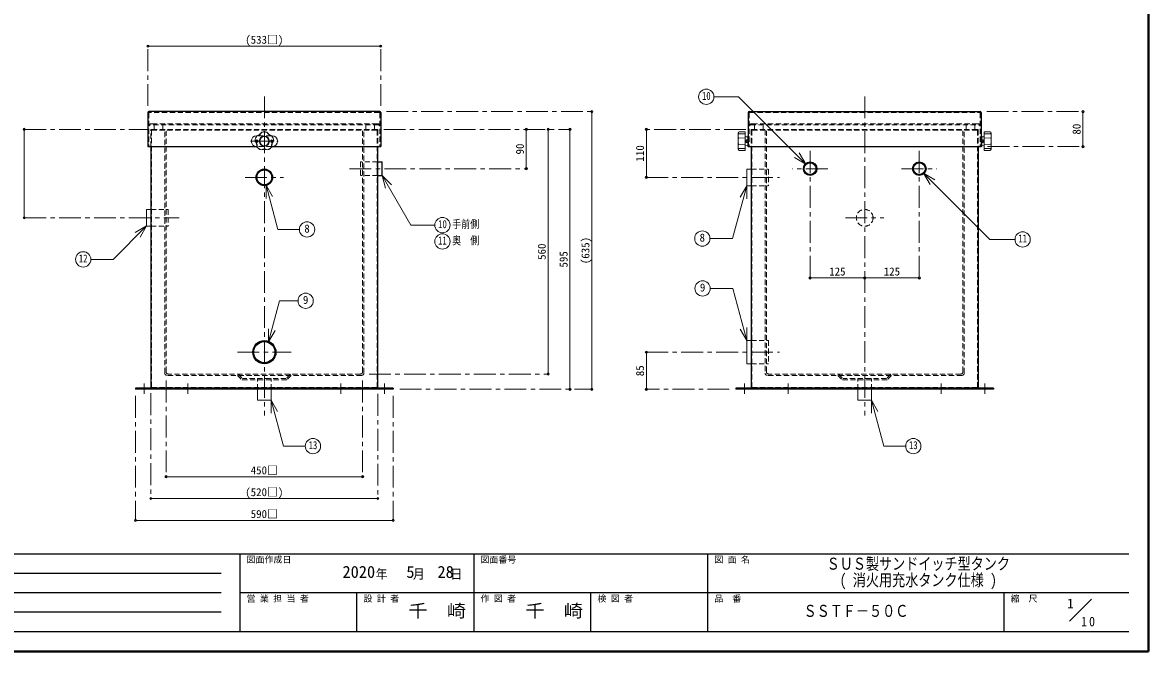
# Model space of a CAD drawing. Units: millimetres at full size, sheet at 1:10. Extents: x -2123 to 1927, y -1358 to 1452.
# Drawn here: x -652 to 1927, y -1358 to 81 of the extents above; entities that cross this region are included whole.
import ezdxf
from ezdxf.enums import TextEntityAlignment as Align

# ---------------------------------------------------------------- set-up
doc = ezdxf.new("R2010")
doc.units = ezdxf.units.MM
doc.header["$LTSCALE"] = 10
doc.header["$PDMODE"] = 32
doc.header["$PDSIZE"] = 5
doc.linetypes.add('CHAIN1', pattern=[8, 5, -1, 1, -1])
doc.linetypes.add('DASHED1', pattern=[1.8, 1.2, -0.6])
doc.layers.add('0-0', color=7, linetype='Continuous', lineweight=18)
doc.styles.add('ＭＳ ゴシック', font='')
doc.styles.get('ＭＳ ゴシック').set_extended_font_data('MS Gothic')

msp = doc.modelspace()

# ---------------------------------------------------------------- linework, layer by layer
at = {"layer": '0-0', "color": 1, "lineweight": 40}
for q in [(1927.2, 1451.91), (-2122.8, -1358.09)]:
    msp.add_line((1927.2, -1358.09), q, dxfattribs=at)
at = {"layer": '0-0', "color": 4, "lineweight": 9}
for p, q in [((-364.3, 27.41), (168.7, 27.41)), ((652.2, -122.59), (652.2, -758.09)), ((1777.2, -122.59), (1777.2, -202.59)), ((-647.8, -163.09), (-647.8, -365.59)), ((502.2, -253.09), (502.2, -163.09)), ((552.2, -163.09), (552.2, -723.09)), ((602.2, -758.09), (602.2, -163.09)), ((777.2, -163.09), (777.2, -273.09)), ((777.2, -673.09), (777.2, -758.09)), ((-322.8, -958.09), (127.2, -958.09)), ((-357.8, -1008.09), (162.2, -1008.09)), ((197.2, -1058.09), (-392.8, -1058.09))]:
    msp.add_line(p, q, dxfattribs=at)
at = {"layer": '0-0', "color": 4, "linetype": 'CHAIN1', "lineweight": 9}
for p, q in [((-364.3, -109.59), (-364.3, 27.41)), ((168.7, -109.59), (168.7, 27.41)), ((-97.8, -87.59), (-97.8, -818.09)), ((1277.2, -87.59), (1277.2, -818.09)), ((181.7, -122.59), (652.2, -122.59)), ((1556.7, -122.59), (1777.2, -122.59)), ((-647.8, -163.09), (-364.8, -163.09)), ((175.7, -163.09), (602.2, -163.09)), ((1005.2, -163.09), (777.2, -163.09)), ((-129.3, -190.09), (-66.3, -190.09)), ((1558.7, -202.59), (1777.2, -202.59)), ((1152.2, -212.59), (1152.2, -503.09)), ((1402.2, -212.59), (1402.2, -503.09)), ((97.2, -253.09), (502.2, -253.09)), ((1192.7, -253.09), (1111.7, -253.09)), ((1361.7, -253.09), (1442.7, -253.09)), ((-141.8, -273.09), (-53.8, -273.09)), ((777.2, -273.09), (1082.2, -273.09)), ((-647.8, -365.59), (-292.8, -365.59)), ((1233, -365.59), (1321.4, -365.59)), ((-159.3, -673.09), (-36.3, -673.09)), ((777.2, -673.09), (1082.2, -673.09)), ((-372.8, -745.09), (-372.8, -768.09)), ((-322.8, -738.09), (-322.8, -958.09)), ((-272.8, -745.09), (-272.8, -768.09)), ((77.2, -745.09), (77.2, -768.09)), ((127.2, -738.09), (127.2, -958.09)), ((142.2, -723.09), (552.2, -723.09)), ((177.2, -745.09), (177.2, -768.09)), ((1002.2, -745.09), (1002.2, -768.09)), ((1102.2, -745.09), (1102.2, -768.09)), ((1452.2, -745.09), (1452.2, -768.09)), ((1552.2, -745.09), (1552.2, -768.09)), ((-392.8, -773.09), (-392.8, -1058.09)), ((-357.8, -767.09), (-357.8, -1008.09)), ((162.2, -768.59), (162.2, -1008.09)), ((197.2, -773.09), (197.2, -1058.09)), ((212.2, -758.09), (652.2, -758.09)), ((967.2, -758.09), (777.2, -758.09))]:
    msp.add_line(p, q, dxfattribs=at)
at = {"layer": '0-0'}
for p, q in [((931.95, -88.57), (988.28, -88.57)), ((1142.28, -242.56), (988.28, -88.57)), ((-115.3, -177.59), (-114.24, -177.59)), ((-81.37, -177.59), (-80.3, -177.59)), ((987.2, -201.32), (987.2, -178.85)), ((987.21, -178.32), (987.6, -170.94)), ((1003.2, -173.15), (988.65, -173.64)), ((1002.68, -168.62), (989.53, -169.05)), ((1003.2, -211.05), (1003.2, -169.12)), ((1008.74, -180.55), (1003.2, -180.09)), ((1009.2, -177.59), (1010.7, -177.59)), ((1545.2, -177.59), (1543.7, -177.59)), ((1545.2, -177.59), (1545.2, -202.59)), ((1545.66, -180.55), (1551.2, -180.09)), ((1551.2, -211.05), (1551.2, -169.12)), ((1551.2, -173.15), (1565.75, -173.64)), ((1551.71, -168.62), (1564.86, -169.05)), ((1567.18, -178.32), (1566.8, -170.94)), ((1567.2, -201.32), (1567.2, -178.85)), ((987.21, -201.85), (987.6, -209.23)), ((1003.2, -183.23), (988.65, -182.75)), ((1003.2, -196.94), (988.65, -197.43)), ((1008.74, -199.62), (1003.2, -200.09)), ((1005.95, -187.74), (1005.95, -192.44)), ((1006.57, -187.09), (1009.2, -187.09)), ((1006.57, -190.09), (1009.2, -190.09)), ((1006.57, -193.09), (1009.2, -193.09)), ((1543.7, -202.59), (1545.2, -202.59)), ((1547.82, -187.09), (1545.2, -187.09)), ((1547.82, -190.09), (1545.2, -190.09)), ((1547.82, -193.09), (1545.2, -193.09)), ((1545.66, -199.62), (1551.2, -200.09)), ((1548.45, -187.74), (1548.45, -192.44)), ((1551.2, -183.23), (1565.75, -182.75)), ((1551.2, -196.94), (1565.75, -197.43)), ((1567.18, -201.85), (1566.8, -209.23)), ((1003.2, -207.02), (988.65, -206.54)), ((1002.68, -211.55), (989.53, -211.13)), ((1142.28, -242.56), (1116.29, -227.56)), ((1142.28, -242.56), (1127.28, -216.58)), ((1551.2, -207.02), (1565.75, -206.54)), ((1551.71, -211.55), (1564.86, -211.13)), ((1007.2, -254.09), (1017.2, -254.09)), ((1007.2, -292.09), (1007.2, -254.09)), ((172.19, -268.58), (179.96, -297.56)), ((172.19, -268.58), (193.41, -289.79)), ((1412.12, -263.61), (1438.1, -278.61)), ((1412.12, -263.61), (1427.12, -289.59)), ((1412.12, -263.61), (1563.53, -415.02)), ((-93.94, -290.98), (-78.94, -316.96)), ((-93.94, -290.98), (-93.94, -320.98)), ((1007.21, -292.07), (974.82, -412.96)), ((1007.21, -292.07), (992.21, -318.05)), ((1007.2, -292.09), (1017.2, -292.09)), ((1007.21, -292.07), (1007.21, -322.07)), ((-367.44, -384.21), (-443.89, -460.66)), ((-367.44, -384.21), (-393.42, -399.21)), ((-367.44, -384.21), (-382.44, -410.19)), ((-357.8, -384.59), (-367.8, -384.59)), ((974.82, -412.96), (922.82, -412.96)), ((1621.52, -415.02), (1563.53, -415.02)), ((-495.18, -460.66), (-443.89, -460.66)), ((975.19, -527.12), (923.52, -527.12)), ((1007.2, -646.59), (975.19, -527.12)), ((1007.2, -646.59), (1007.2, -616.59)), ((-88.07, -649.3), (-88.07, -619.3)), ((-88.07, -649.3), (-73.07, -623.32)), ((1007.2, -646.59), (992.2, -620.61)), ((1007.2, -646.59), (1017.2, -646.59)), ((1007.2, -646.59), (1007.2, -699.59)), ((1007.2, -699.59), (1017.2, -699.59)), ((-113.3, -783.09), (-113.3, -758.09)), ((-82.3, -783.09), (-82.3, -758.09)), ((1261.7, -783.09), (1261.7, -758.09)), ((1292.7, -783.09), (1292.7, -758.09)), ((-82.3, -783.09), (-113.3, -783.09)), ((-82.44, -782.94), (-67.44, -808.92)), ((-82.44, -782.94), (-82.44, -812.94)), ((-82.44, -782.94), (-54.27, -888.05)), ((1292.7, -783.09), (1261.7, -783.09)), ((1292.56, -782.94), (1307.56, -808.92)), ((1292.56, -782.94), (1292.56, -812.94)), ((1292.56, -782.94), (1320.73, -888.05)), ((-3.92, -888.05), (-54.27, -888.05)), ((1371.08, -888.05), (1320.73, -888.05)), ((1745.98, -1288.59), (1796.48, -1238.09))]:
    msp.add_line(p, q, dxfattribs=at)
at = {"layer": '0-0', "color": 5, "lineweight": 25}
for p, q in [((-364.3, -124.59), (-364.3, -202.59)), ((166.7, -122.59), (-362.3, -122.59)), ((168.7, -124.59), (168.7, -202.59)), ((1010.7, -124.59), (1010.7, -202.59)), ((1012.7, -122.59), (1541.7, -122.59)), ((1543.7, -124.59), (1543.7, -202.59)), ((-364.3, -202.59), (-114.69, -202.59)), ((-357.8, -202.59), (-357.8, -753.59)), ((-80.91, -202.59), (168.7, -202.59)), ((162.2, -753.59), (162.2, -202.59)), ((1010.7, -202.59), (1543.7, -202.59)), ((1017.2, -202.59), (1017.2, -753.59)), ((1537.2, -202.59), (1537.2, -753.59)), ((162.2, -237.59), (172.2, -237.59)), ((172.2, -268.59), (172.2, -237.59)), ((162.2, -268.59), (172.2, -268.59)), ((-392.8, -755.09), (-392.8, -758.09)), ((197.2, -755.09), (-392.8, -755.09)), ((197.2, -758.09), (-392.8, -758.09)), ((197.2, -755.09), (197.2, -758.09)), ((982.2, -755.09), (982.2, -758.09)), ((1572.2, -755.09), (982.2, -755.09)), ((1572.2, -758.09), (982.2, -758.09)), ((1572.2, -755.09), (1572.2, -758.09))]:
    msp.add_line(p, q, dxfattribs=at)
at = {"layer": '0-0', "linetype": 'DASHED1'}
for p, q in [((-362.3, -125.59), (-362.3, -202.59)), ((165.7, -124.59), (-361.3, -124.59)), ((166.7, -125.59), (166.7, -202.59)), ((1012.7, -125.59), (1012.7, -202.59)), ((1013.7, -124.59), (1540.7, -124.59)), ((1541.7, -125.59), (1541.7, -202.59)), ((163.7, -153.09), (-359.3, -153.09)), ((160.7, -150.09), (-356.3, -150.09)), ((-350.3, -163.09), (-350.3, -153.09)), ((154.7, -163.09), (154.7, -153.09)), ((1015.7, -153.09), (1538.7, -153.09)), ((1535.7, -150.09), (1018.7, -150.09)), ((1024.7, -163.09), (1024.7, -153.09)), ((1529.7, -163.09), (1529.7, -153.09)), ((-357.8, -202.59), (-357.8, -164.59)), ((160.7, -163.09), (-356.3, -163.09)), ((-356.3, -752.84), (-356.3, -165.34)), ((159.95, -164.59), (-355.55, -164.59)), ((-325.8, -721.09), (-325.8, -164.59)), ((-322.8, -718.09), (-322.8, -163.09)), ((127.2, -718.09), (127.2, -163.09)), ((130.2, -721.09), (130.2, -164.59)), ((160.7, -165.34), (160.7, -752.84)), ((162.2, -164.59), (162.2, -202.59)), ((1017.2, -164.59), (1017.2, -202.59)), ((1018.7, -163.09), (1535.7, -163.09)), ((1018.7, -165.34), (1018.7, -752.84)), ((1019.45, -164.59), (1534.95, -164.59)), ((1049.2, -164.59), (1049.2, -721.09)), ((1052.2, -718.09), (1052.2, -163.09)), ((1502.2, -718.09), (1502.2, -163.09)), ((1505.2, -721.09), (1505.2, -164.59)), ((1535.7, -165.34), (1535.7, -752.84)), ((1537.2, -164.59), (1537.2, -202.59)), ((-80.91, -202.59), (-114.69, -202.59)), ((162.2, -268.59), (122.2, -268.59)), ((125.2, -726.09), (-320.8, -726.09)), ((122.2, -723.09), (-317.8, -723.09)), ((1500.2, -726.09), (1054.2, -726.09)), ((1497.2, -723.09), (1057.2, -723.09)), ((159.95, -753.59), (-355.55, -753.59)), ((-337.8, -753.59), (-337.8, -755.09)), ((-279.8, -755.09), (-279.8, -758.09)), ((-265.8, -755.09), (-265.8, -758.09)), ((70.2, -755.09), (70.2, -758.09)), ((84.2, -755.09), (84.2, -758.09)), ((142.2, -753.59), (142.2, -755.09)), ((1534.95, -753.59), (1019.45, -753.59)), ((1037.2, -753.59), (1037.2, -755.09)), ((1095.2, -755.09), (1095.2, -758.09)), ((1109.2, -755.09), (1109.2, -758.09)), ((1445.2, -755.09), (1445.2, -758.09)), ((1459.2, -755.09), (1459.2, -758.09)), ((1517.2, -753.59), (1517.2, -755.09))]:
    msp.add_line(p, q, dxfattribs=at)
at = {"layer": '0-0', "color": 4, "linetype": 'DASHED1', "lineweight": 9}
for p, q in [((-330.3, -163.09), (-330.3, -153.09)), ((134.7, -163.09), (134.7, -153.09)), ((1044.7, -163.09), (1044.7, -153.09)), ((1509.7, -163.09), (1509.7, -153.09)), ((-81.37, -177.59), (-114.24, -177.59)), ((-117.8, -188.34), (-115.3, -187.09)), ((-117.8, -188.34), (-117.8, -191.84)), ((-115.3, -193.09), (-117.8, -191.84)), ((-115.3, -187.09), (-112.8, -188.34)), ((-112.8, -191.84), (-115.3, -193.09)), ((-112.8, -188.34), (-112.8, -191.84)), ((-80.3, -187.09), (-82.8, -188.34)), ((-82.8, -188.34), (-82.8, -191.84)), ((-82.8, -191.84), (-80.3, -193.09)), ((-77.8, -188.34), (-80.3, -187.09)), ((-80.3, -193.09), (-77.8, -191.84)), ((-77.8, -188.34), (-77.8, -191.84)), ((1017.2, -254.09), (1056.2, -254.09)), ((1057.2, -254.09), (1057.2, -292.09)), ((1017.2, -292.09), (1056.2, -292.09)), ((-357.8, -346.59), (-317.8, -346.59)), ((-317.8, -346.59), (-317.8, -384.59)), ((-357.8, -384.59), (-317.8, -384.59)), ((1017.2, -646.59), (1057.2, -646.59)), ((1057.2, -646.59), (1057.2, -699.59)), ((1017.2, -699.59), (1057.2, -699.59)), ((-159.04, -726.09), (-149.04, -736.09)), ((-157.8, -723.09), (-147.8, -733.09)), ((-46.56, -736.09), (-149.04, -736.09)), ((-47.8, -733.09), (-147.8, -733.09)), ((-113.3, -758.09), (-113.3, -733.09)), ((-82.3, -758.09), (-82.3, -733.09)), ((-37.8, -723.09), (-47.8, -733.09)), ((-36.56, -726.09), (-46.56, -736.09)), ((1215.96, -726.09), (1225.96, -736.09)), ((1217.2, -723.09), (1227.2, -733.09)), ((1328.44, -736.09), (1225.96, -736.09)), ((1327.2, -733.09), (1227.2, -733.09)), ((1261.7, -758.09), (1261.7, -733.09)), ((1292.7, -758.09), (1292.7, -733.09)), ((1337.2, -723.09), (1327.2, -733.09)), ((1338.44, -726.09), (1328.44, -736.09)), ((-379.8, -755.09), (-379.8, -758.09)), ((-365.8, -755.09), (-365.8, -758.09)), ((170.2, -755.09), (170.2, -758.09)), ((184.2, -755.09), (184.2, -758.09)), ((995.2, -755.09), (995.2, -758.09)), ((1009.2, -755.09), (1009.2, -758.09)), ((1545.2, -755.09), (1545.2, -758.09)), ((1559.2, -755.09), (1559.2, -758.09))]:
    msp.add_line(p, q, dxfattribs=at)
at = {"layer": '0-0', "color": 6, "lineweight": 25}
for p, q in [((-2077.8, -1134.52), (1882.2, -1134.52)), ((-153.52, -1313.09), (-153.52, -1134.52)), ((382.2, -1134.52), (382.2, -1313.09)), ((917.91, -1313.09), (917.91, -1134.52)), ((-1124.94, -1179.16), (-196.37, -1179.16)), ((-196.37, -1223.8), (-1124.94, -1223.8)), ((1882.2, -1223.8), (-153.52, -1223.8)), ((114.34, -1313.09), (114.34, -1223.8)), ((650.06, -1313.09), (650.06, -1223.8)), ((1596.48, -1313.09), (1596.48, -1223.8)), ((-196.37, -1268.44), (-1124.94, -1268.44)), ((1882.2, -1313.09), (-2077.8, -1313.09))]:
    msp.add_line(p, q, dxfattribs=at)
at = {"layer": '0-0'}
for points in [[(1009.2, -177.59), (1009.2, -202.59), (1010.7, -202.59)], [(172.19, -268.58), (237.79, -382.2), (292.65, -382.2)], [(-93.94, -290.98), (-66.8, -392.26), (-17.52, -392.26)], [(-357.8, -346.59), (-367.8, -346.59), (-367.8, -384.59)], [(-88.07, -649.3), (-62.94, -555.51), (-20.67, -555.51)]]:
    msp.add_lwpolyline(points, dxfattribs=at)
at = {"layer": '0-0', "linetype": 'DASHED1'}
msp.add_lwpolyline([(162.2, -237.59), (122.2, -237.59), (122.2, -268.59)], dxfattribs=at)
at = {"layer": '0-0', "color": 4, "lineweight": 9}
msp.add_lwpolyline([(1152.2, -503.09), (1277.2, -503.09), (1402.2, -503.09)], dxfattribs=at)
at = {"layer": '0-0'}
for centre, radius in [((914.45, -88.57), 17.5), ((-97.8, -190.09), 10.5), ((-0.02, -392.26), 17.5), ((310.15, -382.2), 17.5), ((310.15, -419.7), 17.5), ((905.32, -412.96), 17.5), ((1639.02, -415.02), 17.5), ((-512.68, -460.66), 17.5), ((906.02, -527.12), 17.5), ((-3.17, -555.51), 17.5), ((13.58, -888.05), 17.5), ((1388.58, -888.05), 17.5)]:
    msp.add_circle(centre, radius, dxfattribs=at)
at = {"layer": '0-0', "color": 4, "lineweight": 9}
msp.add_circle((-97.8, -190.09), 11.5, dxfattribs=at)
at = {"layer": '0-0', "color": 4, "linetype": 'DASHED1', "lineweight": 9}
for centre, radius in [((-115.3, -190.09), 1.5), ((-80.3, -190.09), 1.5), ((1277.2, -365.59), 19.2)]:
    msp.add_circle(centre, radius, dxfattribs=at)
at = {"layer": '0-0', "color": 5, "lineweight": 25}
for centre, radius in [((-97.8, -273.09), 19), ((-97.8, -273.09), 17), ((1152.2, -253.09), 15.5), ((1152.2, -253.09), 13.6), ((1402.2, -253.09), 15.5), ((1402.2, -253.09), 13.6), ((-97.8, -673.09), 26.5), ((-97.8, -673.09), 24.3)]:
    msp.add_circle(centre, radius, dxfattribs=at)
for centre, radius, start, end in [((-362.3, -124.59), 2, 90, 180), ((166.7, -124.59), 2, 0, 90), ((1012.7, -124.59), 2, 90, 180), ((1541.7, -124.59), 2, 0, 90), ((-356.3, -753.59), 1.5, 180, 270), ((160.7, -753.59), 1.5, 270, 0), ((1018.7, -753.59), 1.5, 180, 270), ((1535.7, -753.59), 1.5, 270, 0)]:
    msp.add_arc(centre, radius, start, end, dxfattribs=at)
at = {"layer": '0-0', "linetype": 'DASHED1'}
for centre, radius, start, end in [((-361.3, -125.59), 1, 90, 180), ((165.7, -125.59), 1, 0, 90), ((1013.7, -125.59), 1, 90, 180), ((1540.7, -125.59), 1, 0, 90), ((-356.3, -156.09), 6, 90, 180), ((-359.3, -156.09), 3, 90, 180), ((160.7, -156.09), 6, 0, 90), ((163.7, -156.09), 3, 0, 90), ((1018.7, -156.09), 6, 90, 180), ((1015.7, -156.09), 3, 90, 180), ((1535.7, -156.09), 6, 0, 90), ((1538.7, -156.09), 3, 0, 90), ((-356.3, -164.59), 1.5, 90, 180), ((-355.55, -165.34), 0.75, 90, 180), ((159.95, -165.34), 0.75, 0, 90), ((160.7, -164.59), 1.5, 0, 90), ((1018.7, -164.59), 1.5, 90, 180), ((1019.45, -165.34), 0.75, 90, 180), ((1534.95, -165.34), 0.75, 0, 90), ((1535.7, -164.59), 1.5, 0, 90), ((-320.8, -721.09), 5, 180, 270), ((-317.8, -718.09), 5, 180, 270), ((122.2, -718.09), 5, 270, 0), ((125.2, -721.09), 5, 270, 0), ((1054.2, -721.09), 5, 180, 270), ((1057.2, -718.09), 5, 180, 270), ((1497.2, -718.09), 5, 270, 0), ((1500.2, -721.09), 5, 270, 0), ((-355.55, -752.84), 0.75, 180, 270), ((159.95, -752.84), 0.75, 270, 0), ((1019.45, -752.84), 0.75, 180, 270), ((1534.95, -752.84), 0.75, 270, 0)]:
    msp.add_arc(centre, radius, start, end, dxfattribs=at)
at = {"layer": '0-0'}
for centre, radius, start, end in [((-115.3, -190.09), 12.5, 90, 270), ((-97.8, -190.09), 21.5, 146.5, 177.5), ((-97.8, -190.09), 21, 146.5, 177.5), ((-126.64, -150.39), 29.89, 291.41115, 320.58885), ((-119.55, -160.15), 18.83, 283.0119, 328.9881), ((-97.8, -190.09), 21.5, 74.5, 105.5), ((-97.8, -190.09), 21, 74.5, 105.5), ((-76.05, -160.15), 18.83, 211.0119, 256.9881), ((-68.96, -150.39), 29.89, 219.41115, 248.58885), ((-80.3, -190.09), 12.5, 270, 90), ((-97.8, -190.09), 21, 2.5, 33.5), ((-97.8, -190.09), 21.5, 2.5, 33.5), ((997.2, -178.85), 10, 176.98087, 180), ((989.6, -171.05), 2, 91.84585, 176.98087), ((990.27, -170.58), 2.07, 141.26695, 176.97243), ((998.16, -170.66), 9.96, 178.90936, 197.37998), ((1002.7, -169.12), 0.5, 0, 91.84585), ((1551.7, -169.12), 0.5, 88.15415, 180), ((1564.8, -171.05), 2, 3.01913, 88.15415), ((1556.24, -170.66), 9.96, 342.62002, 1.09064), ((1564.13, -170.58), 2.07, 3.02757, 38.73305), ((1557.2, -178.85), 10, 0, 3.01913), ((-144.47, -205.25), 29.89, 3.41115, 32.58885), ((-133, -201.52), 18.83, 355.0119, 40.9881), ((-97.8, -190.09), 21.5, 218.5, 249.5), ((-97.8, -190.09), 21, 218.5, 249.5), ((-97.8, -190.09), 21, 290.5, 321.5), ((-97.8, -190.09), 21.5, 290.5, 321.5), ((-62.61, -201.52), 18.83, 139.0119, 184.9881), ((-51.14, -205.25), 29.89, 147.41115, 176.58885), ((997.2, -201.32), 10, 180, 183.01913), ((1042.04, -190.09), 54.34, 172.70127, 187.29873), ((988.63, -183.25), 0.5, 88.09085, 172.70127), ((988.63, -196.93), 0.5, 187.29873, 271.90915), ((1008.05, -188.59), 2.11, 134.62454, 225.37546), ((1008.05, -191.59), 2.11, 134.62454, 225.37546), ((1007.52, -188.62), 1.79, 121.62812, 150.75937), ((1007.52, -191.56), 1.79, 209.24063, 238.37188), ((1008.7, -181.05), 0.5, 0, 85.23636), ((1008.7, -199.13), 0.5, 274.76364, 0), ((1545.7, -181.05), 0.5, 94.76364, 180), ((1545.7, -199.13), 0.5, 180, 265.23636), ((1546.88, -188.62), 1.79, 29.24063, 58.37188), ((1546.34, -188.59), 2.11, 314.62454, 45.37546), ((1546.34, -191.59), 2.11, 314.62454, 45.37546), ((1546.88, -191.56), 1.79, 301.62812, 330.75937), ((1565.76, -183.25), 0.5, 7.29873, 91.90915), ((1565.76, -196.93), 0.5, 268.09085, 352.70127), ((1512.36, -190.09), 54.34, 352.70127, 7.29873), ((1557.2, -201.32), 10, 356.98087, 0), ((-97.8, -239.15), 29.89, 75.41115, 104.58885), ((-97.8, -227.09), 18.83, 67.0119, 112.9881), ((989.6, -209.13), 2, 183.01913, 268.15415), ((998.16, -209.51), 9.96, 162.62002, 181.09064), ((990.27, -209.59), 2.07, 183.02757, 218.73305), ((1002.7, -211.05), 0.5, 268.15415, 0), ((1551.7, -211.05), 0.5, 180, 271.84585), ((1564.8, -209.13), 2, 271.84585, 356.98087), ((1556.24, -209.51), 9.96, 358.90936, 17.37998), ((1564.13, -209.59), 2.07, 321.26695, 356.97243)]:
    msp.add_arc(centre, radius, start, end, dxfattribs=at)
at = {"layer": '0-0', "color": 1}
for p in [(-364.3, 27.41), (168.7, 27.41), (652.2, -122.59), (1777.2, -122.59), (-647.8, -163.09), (502.2, -163.09), (552.2, -163.09), (602.2, -163.09), (777.2, -163.09), (1777.2, -202.59), (502.2, -253.09), (777.2, -273.09), (-647.8, -365.59), (1152.2, -503.09), (1277.2, -503.09), (1402.2, -503.09), (777.2, -673.09), (552.2, -723.09), (602.2, -758.09), (652.2, -758.09), (777.2, -758.09), (-322.8, -958.09), (127.2, -958.09), (-357.8, -1008.09), (162.2, -1008.09), (-392.8, -1058.09), (197.2, -1058.09)]:
    msp.add_point(p, dxfattribs=at)

# ---------------------------------------------------------------- texts
at = {"layer": '0-0', "style": 'ＭＳ ゴシック'}
for s, height, p in [('(533□)', 18.33, (-141.55, 27.41)), ('8', 18.33, (-6.27, -404.76)), ('8', 18.33, (899.07, -425.46)), ('125', 18.33, (1195.95, -503.09)), ('125', 18.33, (1320.95, -503.09)), ('9', 18.33, (899.77, -539.62)), ('9', 18.33, (-9.42, -568.01)), ('450□', 18.33, (-129.05, -958.09)), ('(520□)', 18.33, (-141.55, -1008.09)), ('590□', 18.33, (-129.05, -1058.09)), ('図面作成日', 14.66, (-138.52, -1159.52)), ('図面番号', 14.66, (397.2, -1159.52)), ('図 面 名', 14.66, (932.91, -1159.52)), ('2020', 27.49, (81.2, -1197.91)), ('5', 27.49, (227.45, -1197.91)), ('28', 27.49, (298.7, -1197.91)), ('営 業 担 当 者', 14.66, (-138.52, -1248.8)), ('設 計 者', 14.66, (129.34, -1248.8)), ('作 図 者', 14.66, (397.2, -1248.8)), ('検 図 者', 14.66, (665.06, -1248.8)), ('品\u3000番', 14.66, (932.91, -1248.8)), ('縮\u3000尺', 14.66, (1611.48, -1248.8)), ('1', 21.99, (1740.9, -1265.61))]:
    msp.add_text(s, height=height, dxfattribs=at).set_placement(p, align=Align.BOTTOM_LEFT)
for s, height, width, p in [('10', 18.33, 0.8, (904.45, -101.07)), ('10', 18.33, 0.8, (300.15, -394.7)), ('手前側', 18.33, 0.8, (332.65, -394.7)), ('11', 18.33, 0.8, (300.15, -432.2)), ('奥\u3000側', 18.33, 0.8, (332.65, -432.2)), ('11', 18.33, 0.8, (1629.02, -427.52)), ('12', 18.33, 0.8, (-522.68, -473.16)), ('13', 18.33, 0.8, (3.58, -900.55)), ('13', 18.33, 0.8, (1378.58, -900.55)), ('ＳＵＳ製サンドイッチ型タンク', 27.49, 0.8, (1190.06, -1179.16)), ('( 消火用充水タンク仕様 )', 27.49, 0.8, (1220.06, -1216.66)), ('千\u3000崎', 29.33, 1.1, (232.2, -1288.44)), ('千\u3000崎', 29.33, 1.1, (500.06, -1288.44)), ('ＳＳＴＦ－５０Ｃ', 27.49, 0.8, (1137.2, -1287.19))]:
    msp.add_text(s, height=height, dxfattribs=dict(at, width=width)).set_placement(p, align=Align.BOTTOM_LEFT)
for s, p in [('80', (1777.2, -175.09)), ('90', (502.2, -220.59)), ('110', (777.2, -236.84)), ('560', (552.2, -461.84)), ('(635)', (652.2, -471.59)), ('595', (602.2, -479.34)), ('85', (777.2, -728.09))]:
    msp.add_text(s, height=18.33, rotation=90, dxfattribs=at).set_placement(p, align=Align.BOTTOM_LEFT)
at = {"layer": '0-0', "char_height": 21.99, "attachment_point": 7, "style": 'ＭＳ ゴシック'}
for s, insert in [('\\T1.27;\\W0.9;年\\~\\~\\~月\\~\\~\\~日', (157.2, -1194.16)), ('\\T1.36;\\W0.9;10', (1772.87, -1300.99))]:
    msp.add_mtext(s, dxfattribs=dict(at, insert=insert))

doc.saveas('drawing.dxf')
